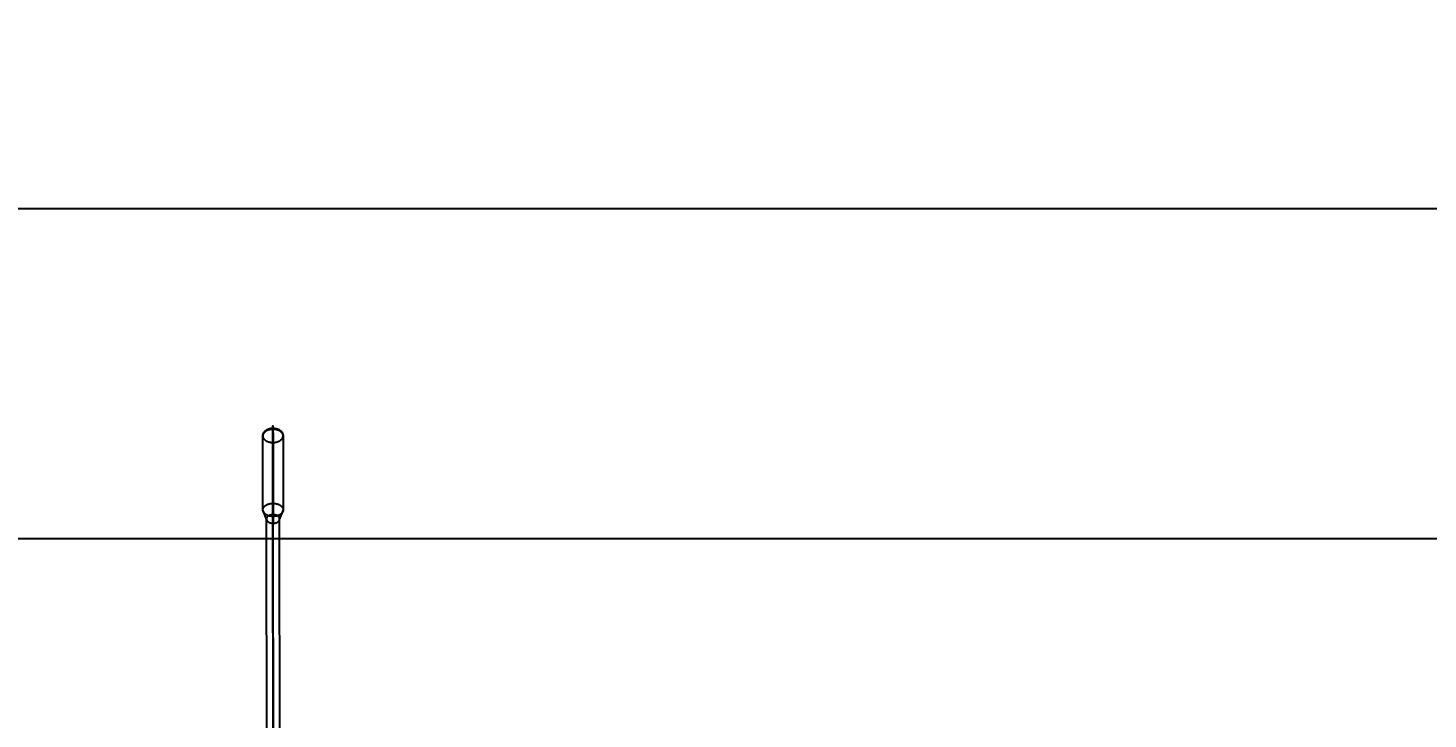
# Model space of a CAD drawing. Extents: x -912 to 8450, y -583 to 4401.
# Drawn here: x 1253.6 to 1667.2, y 4197.2 to 4401.1 of the extents above; entities that cross this region are included whole.
import ezdxf

# ---------------------------------------------------------------- set-up
doc = ezdxf.new("R2010")
doc.units = 0
doc.header["$MEASUREMENT"] = 0
doc.layers.get('0').update_dxf_attribs({"linetype": 'CONTINUOUS'})
doc.layers.add('2', color=7, linetype='CONTINUOUS')
doc.layers.add('6', color=7, linetype='CONTINUOUS')
doc.styles.get("Standard").update_dxf_attribs({"font": 'monotxt.shx'})
doc.dimstyles.new('DSTYLE1', dxfattribs={"dimtxt": 40, "dimasz": 53.333333, "dimexe": 4, "dimexo": 2, "dimgap": 2, "dimtad": 0, "dimtih": 1, "dimtoh": 1, "dimdec": 0, "dimzin": 3, "dimtxsty": 'STANDARD', "dimcen": 0.09, "dimazin": 3, "dimtp": 1, "dimtm": 1, "dimtfac": 1, "dimtdec": 4, "dimtofl": 0, "dimtmove": 0, "dimatfit": 3, "dimtolj": 1, "dimtzin": 0})

# ---------------------------------------------------------------- blocks, each defined once
blk = doc.blocks.new('_AH1')
at = {"color": 0, "linetype": 'CONTINUOUS'}
for p, q in [((-1, 0.166667), (0, 0)), ((-1, 0.166667), (-1, -0.166667)), ((0, 0), (-1, -0.166667)), ((0, 0), (-1, 0))]:
    blk.add_line(p, q, dxfattribs=at)
blk = doc.blocks.new('*D5')
at = {"layer": '2', "color": 1, "linetype": 'CONTINUOUS'}
for p, q in [((-513.93011, 2732.8714), (-513.93011, 4401.1407)), ((1992.8347, 2732.8713), (1992.8347, 4401.1407)), ((-513.93011, 4347.8074), (581.23245, 4347.8074)), ((1992.8347, 4347.8074), (794.56578, 4347.8074))]:
    blk.add_line(p, q, dxfattribs=at)
at = {"layer": '2', "color": 1, "xscale": 53.333333, "yscale": 53.333333, "zscale": 53.333333, "rotation": 180}
blk.add_blockref('_AH1', (-513.93011, 4347.8074), dxfattribs=at)
at = {"layer": '2', "color": 1, "xscale": 53.333333, "yscale": 53.333333, "zscale": 53.333333}
blk.add_blockref('_AH1', (1992.8347, 4347.8074), dxfattribs=at)
at = {"layer": '2', "color": 1, "linetype": 'CONTINUOUS'}
blk.add_text('2474', height=40, dxfattribs=at).set_placement((607.89912, 4327.8074))
blk = doc.blocks.new('*D6')
at = {"layer": '2', "color": 1, "linetype": 'CONTINUOUS'}
for p, q in [((-267.74259, 2296.8079), (-267.74259, 4303.6897)), ((1746.6474, 2296.8078), (1746.6474, 4303.6897)), ((-267.74259, 4250.3564), (570.51234, 4250.3564)), ((1746.6474, 4250.3564), (783.84567, 4250.3564))]:
    blk.add_line(p, q, dxfattribs=at)
at = {"layer": '2', "color": 1, "xscale": 53.333333, "yscale": 53.333333, "zscale": 53.333333, "rotation": 180}
blk.add_blockref('_AH1', (-267.74259, 4250.3564), dxfattribs=at)
at = {"layer": '2', "color": 1, "xscale": 53.333333, "yscale": 53.333333, "zscale": 53.333333}
blk.add_blockref('_AH1', (1746.6474, 4250.3564), dxfattribs=at)
at = {"layer": '2', "color": 1, "linetype": 'CONTINUOUS'}
blk.add_text('2059', height=40, dxfattribs=at).set_placement((597.17901, 4230.3564))

msp = doc.modelspace()

# ---------------------------------------------------------------- linework, layer by layer
at = {"layer": '2', "color": 4, "linetype": 'CONTINUOUS'}
for p, q in [((1322.9665, 4258.8814), (1322.9402, 4280.7136)), ((1328.9398, 4280.7625), (1328.9661, 4258.9303)), ((1324.0197, 4256.2088), (1322.9665, 4258.8814)), ((1326.2673, 3963.189), (1325.9498, 4257.478)), ((1328.9661, 4258.9303), (1327.9194, 4256.2406)), ((1326.3122, 3960.677), (1325.9945, 4254.9714))]:
    msp.add_line(p, q, dxfattribs=at)
at = {"layer": '2', "color": 3, "linetype": 'CONTINUOUS'}
for p, q in [((1325.9295, 4260.8325), (1325.9053, 4282.6661)), ((1325.9748, 4278.81), (1325.9991, 4256.9764)), ((1325.9447, 4257.4764), (1325.9295, 4260.8325)), ((1324.3463, 3961.9178), (1324.0197, 4256.2073)), ((1325.9991, 4256.9764), (1325.9899, 4254.9699)), ((1328.246, 3961.9513), (1327.9195, 4256.2386))]:
    msp.add_line(p, q, dxfattribs=at)
at = {"layer": '2', "color": 4, "linetype": 'CONTINUOUS'}
for points in [[(1322.9402, 4280.7136), (1322.9434, 4280.8232, -0.016699131), (1322.9538, 4280.9342, -0.015789085), (1322.9716, 4281.0469, -0.015436996), (1322.9969, 4281.1607, -0.015924062), (1323.0303, 4281.2752, -0.015998003), (1323.0718, 4281.3899, -0.015923789), (1323.1218, 4281.5043, -0.015725045), (1323.1801, 4281.6179, -0.015626611), (1323.2469, 4281.7302, -0.015361791), (1323.3221, 4281.8406, -0.015128268), (1323.4056, 4281.9486, -0.01477953), (1323.4971, 4282.0536, -0.014469533), (1323.5965, 4282.1551, -0.01409544), (1323.7032, 4282.2527, -0.013762393), (1323.817, 4282.3458, -0.013347321), (1323.9371, 4282.434, -0.012920277), (1324.0632, 4282.5168, -0.01263136), (1324.1946, 4282.5941, -0.01245708), (1324.3309, 4282.6654, -0.011836271), (1324.4706, 4282.7307, -0.010885166), (1324.6127, 4282.7895, -0.011469572), (1324.7596, 4282.842, -0.012915031), (1324.9118, 4282.8882, -0.0099773309), (1325.056, 4282.9276, -0.0043063954), (1325.1874, 4282.9599, -0.012824707), (1325.3543, 4282.9876, -0.021054795), (1325.6076, 4283.0132, -0.010674874), (1325.9373, 4283.0362, -0.0058515414)], [(1328.9398, 4280.7625), (1328.9355, 4280.8457, 0.017369028), (1328.9256, 4280.9293, 0.01680039), (1328.9097, 4281.0135, 0.016441489), (1328.8879, 4281.0979, 0.016546709), (1328.8601, 4281.1822, 0.016354555), (1328.8262, 4281.2662, 0.016018045), (1328.7861, 4281.3497, 0.015578409), (1328.7401, 4281.4323, 0.015177226), (1328.6879, 4281.5137, 0.014668216), (1328.63, 4281.5938, 0.014166264), (1328.5661, 4281.6721, 0.013610732), (1328.4968, 4281.7486, 0.013082684), (1328.422, 4281.8229, 0.012531848), (1328.3423, 4281.8949, 0.012006885), (1328.2575, 4281.9642, 0.011490843), (1328.1684, 4282.0308, 0.01100029), (1328.0749, 4282.0943, 0.010526872), (1327.9777, 4282.1548, 0.010065153), (1327.877, 4282.2119, 0.0096673454), (1327.7732, 4282.2658, 0.009289099), (1327.6666, 4282.3162, 0.0088887043), (1327.5579, 4282.3631, 0.0084656442), (1327.4473, 4282.4064, 0.0082890687), (1327.3342, 4282.4465, 0.0080448932), (1327.2176, 4282.4837, 0.0077936918), (1327.0974, 4282.518, 0.0077724793), (1326.9739, 4282.549, 0.0076755603), (1326.8473, 4282.5768, 0.007608062), (1326.7179, 4282.601, 0.0075246308), (1326.5862, 4282.6216, 0.0074819218), (1326.4524, 4282.6384, 0.007423581), (1326.317, 4282.6514, 0.0073951848), (1326.1804, 4282.6604, 0.0073617783), (1326.043, 4282.6654, 0.0073495736), (1325.9053, 4282.6662, 0.0073412246), (1325.7676, 4282.6631, 0.0073454133), (1325.6304, 4282.6559, 0.007362512), (1325.4942, 4282.6447, 0.007383122), (1325.3593, 4282.6295, 0.0074253699), (1325.2262, 4282.6106, 0.0074622452), (1325.0952, 4282.5878, 0.0075296029), (1324.9668, 4282.5615, 0.007580892), (1324.8412, 4282.5316, 0.0076735633), (1324.7188, 4282.4986, 0.0077498196), (1324.5999, 4282.4624, 0.0078561644), (1324.4847, 4282.4233, 0.0078855703), (1324.373, 4282.3814, 0.0081478326), (1324.2641, 4282.3363, 0.0084027874), (1324.1571, 4282.2876, 0.0085903417), (1324.0523, 4282.2355, 0.0090287232), (1323.9505, 4282.1799, 0.0094420697), (1323.8518, 4282.1211, 0.0098297312), (1323.7569, 4282.0591, 0.010247986), (1323.6657, 4281.994, 0.010741855), (1323.579, 4281.926, 0.011207197), (1323.4968, 4281.8554, 0.011647272), (1323.4196, 4281.7822, 0.012263183), (1323.3476, 4281.7066, 0.013035396), (1323.281, 4281.6289, 0.013272726), (1323.22, 4281.5497, 0.012967331), (1323.165, 4281.4693, 0.014696455), (1323.1158, 4281.3864, 0.017944896), (1323.0726, 4281.3005, 0.014485148), (1323.0357, 4281.219, 0.0058669329), (1323.0054, 4281.1449, 0.020398698), (1322.98, 4281.0497, 0.036307564), (1322.9583, 4280.904, 0.018733476), (1322.9402, 4280.7136, 0.010177542)], [(1322.9402, 4280.7136), (1322.947, 4280.6031, 0.024187952), (1322.9643, 4280.4911, 0.022548885), (1322.9925, 4280.3775, 0.021681145), (1323.0317, 4280.2629, 0.022116933), (1323.0829, 4280.1482, 0.021737198), (1323.146, 4280.034, 0.021060776), (1323.2214, 4279.921, 0.020146152), (1323.3086, 4279.8101, 0.019395843), (1323.4081, 4279.7021, 0.018415775), (1323.5189, 4279.5977, 0.017530214), (1323.6411, 4279.4977, 0.016559795), (1323.7735, 4279.4027, 0.015708721), (1323.9157, 4279.3136, 0.014848483), (1324.0665, 4279.2306, 0.014080638), (1324.2252, 4279.1547, 0.01335864), (1324.3902, 4279.0859, 0.012696438), (1324.5607, 4279.0248, 0.012117983), (1324.7352, 4278.9712, 0.011567145), (1324.9127, 4278.9257, 0.011107987), (1325.0919, 4278.8878, 0.010634091), (1325.2715, 4278.8578, 0.010309314), (1325.4507, 4278.8352, 0.0099760128), (1325.6282, 4278.82, 0.009654342), (1325.8031, 4278.8116, 0.0091988933), (1325.9748, 4278.8099, 0.009317621), (1326.1463, 4278.8144, 0.0093244638), (1326.3208, 4278.8257, 0.0092192444), (1326.4978, 4278.8437, 0.0096894262), (1326.6761, 4278.8693, 0.010028245), (1326.8546, 4278.9022, 0.010380029), (1327.0323, 4278.9429, 0.01072237), (1327.2081, 4278.9914, 0.011212813), (1327.3807, 4279.0477, 0.011700388), (1327.5489, 4279.1116, 0.01229194), (1327.7114, 4279.1832, 0.012874922), (1327.8673, 4279.2616, 0.013501115), (1328.015, 4279.3469, 0.014336889), (1328.154, 4279.4384, 0.015375915), (1328.283, 4279.5358, 0.015942317), (1328.4015, 4279.6375, 0.015916916), (1328.5085, 4279.7428, 0.018141353), (1328.6041, 4279.8533, 0.022187793), (1328.6876, 4279.9691, 0.018762326), (1328.7586, 4280.0797, 0.0087506512), (1328.8165, 4280.1811, 0.026055053), (1328.8646, 4280.3105, 0.047041725), (1328.9058, 4280.5069, 0.025553437), (1328.9398, 4280.7625, 0.014298634)], [(1322.9665, 4258.8814), (1322.9693, 4258.9919, -0.024229129), (1322.9826, 4259.1042, -0.022668292), (1323.0067, 4259.2182, -0.021868651), (1323.0418, 4259.3334, -0.022373773), (1323.0888, 4259.449, -0.022049163), (1323.1477, 4259.5642, -0.021408012), (1323.219, 4259.6783, -0.020511903), (1323.3023, 4259.7906, -0.019768682), (1323.3978, 4259.9002, -0.018780636), (1323.5048, 4260.0064, -0.017879459), (1323.6234, 4260.1084, -0.016884826), (1323.7523, 4260.2055, -0.016007477), (1323.8913, 4260.2969, -0.015117353), (1324.0391, 4260.3823, -0.014320423), (1324.1949, 4260.4607, -0.013568923), (1324.3574, 4260.5323, -0.012879191), (1324.5256, 4260.5961, -0.01227436), (1324.6982, 4260.6525, -0.011699307), (1324.874, 4260.7009, -0.011217408), (1325.0517, 4260.7417, -0.010722675), (1325.2302, 4260.7746, -0.010378845), (1325.4085, 4260.8002, -0.010028181), (1325.5855, 4260.8182, -0.0096897452), (1325.7601, 4260.8295, -0.009219248), (1325.9316, 4260.834, -0.0093243841), (1326.1032, 4260.8323, -0.0093176923), (1326.2781, 4260.8239, -0.0091988823), (1326.4557, 4260.8087, -0.0096540168), (1326.6348, 4260.7861, -0.0099760694), (1326.8145, 4260.7561, -0.010310483), (1326.9936, 4260.7182, -0.01063378), (1327.1711, 4260.6727, -0.011103433), (1327.3457, 4260.6192, -0.011568215), (1327.5161, 4260.558, -0.012135328), (1327.6812, 4260.4892, -0.012692203), (1327.8398, 4260.4133, -0.013291905), (1327.9906, 4260.3304, -0.014096907), (1328.1329, 4260.2412, -0.015102382), (1328.2653, 4260.146, -0.015644592), (1328.3874, 4260.0462, -0.015610631), (1328.4982, 4259.9427, -0.017787102), (1328.5977, 4259.8338, -0.021757096), (1328.6854, 4259.7194, -0.018411075), (1328.7604, 4259.6099, -0.0085929749), (1328.8218, 4259.5095, -0.025608542), (1328.8746, 4259.381, -0.046410333), (1328.9229, 4259.1853, -0.025333855), (1328.9661, 4258.9303, -0.014214949)], [(1328.9661, 4258.9303), (1328.9648, 4258.8471, -0.017391987), (1328.9579, 4258.7633, -0.016866991), (1328.945, 4258.6789, -0.016549462), (1328.9263, 4258.5942, -0.016694822), (1328.9015, 4258.5094, -0.016539016), (1328.8707, 4258.4249, -0.016230901), (1328.8336, 4258.3408, -0.015813833), (1328.7906, 4258.2575, -0.015428946), (1328.7414, 4258.1752, -0.014929679), (1328.6863, 4258.0943, -0.01443161), (1328.6253, 4258.0149, -0.013874667), (1328.5588, 4257.9373, -0.013341352), (1328.4867, 4257.8618, -0.012781574), (1328.4095, 4257.7885, -0.012245466), (1328.3273, 4257.7179, -0.01171633), (1328.2406, 4257.6499, -0.011211837), (1328.1495, 4257.5848, -0.01072357), (1328.0545, 4257.5228, -0.010246862), (1327.9559, 4257.464, -0.009834602), (1327.854, 4257.4084, -0.0094424213), (1327.7493, 4257.3563, -0.009027512), (1327.6423, 4257.3076, -0.0085903049), (1327.5333, 4257.2626, -0.008403152), (1327.4217, 4257.2206, -0.008147876), (1327.3064, 4257.1815, -0.0078855049), (1327.1876, 4257.1453, -0.0078561756), (1327.0651, 4257.1123, -0.007749854), (1326.9396, 4257.0824, -0.0076735769), (1326.8111, 4257.0561, -0.0075808976), (1326.6802, 4257.0334, -0.0075296116), (1326.547, 4257.0144, -0.007462254), (1326.4122, 4256.9992, -0.0074253759), (1326.2759, 4256.988, -0.0073831259), (1326.1388, 4256.9808, -0.0073625147), (1326.0011, 4256.9777, -0.0073454146), (1325.8633, 4256.9785, -0.007341224), (1325.7259, 4256.9835, -0.0073495716), (1325.5893, 4256.9925, -0.0073617751), (1325.454, 4257.0055, -0.0073951796), (1325.3202, 4257.0223, -0.007423573), (1325.1885, 4257.0429, -0.0074819138), (1325.0591, 4257.0671, -0.007524626), (1324.9325, 4257.0949, -0.0076080493), (1324.8089, 4257.1259, -0.0076755268), (1324.6888, 4257.1602, -0.0077724691), (1324.5721, 4257.1974, -0.0077937578), (1324.459, 4257.2375, -0.0080448562), (1324.3485, 4257.2808, -0.0082887256), (1324.2398, 4257.3277, -0.0084657011), (1324.1331, 4257.3781, -0.0088899162), (1324.0293, 4257.432, -0.0092887717), (1323.9286, 4257.4891, -0.009662579), (1323.8314, 4257.5496, -0.010066282), (1323.738, 4257.6131, -0.01054484), (1323.6488, 4257.6797, -0.010995751), (1323.5641, 4257.749, -0.01142314), (1323.4843, 4257.8209, -0.012024288), (1323.4095, 4257.8953, -0.012780734), (1323.3402, 4257.9719, -0.013015472), (1323.2764, 4258.0501, -0.012720564), (1323.2185, 4258.1295, -0.014425578), (1323.1663, 4258.2116, -0.017631614), (1323.12, 4258.2968, -0.014252375), (1323.0802, 4258.3776, -0.0057780841), (1323.0472, 4258.4513, -0.02010958), (1323.0184, 4258.546, -0.035927229), (1322.9914, 4258.6913, -0.01861231), (1322.9665, 4258.8814, -0.010132629)], [(1327.9194, 4256.2406), (1327.9166, 4256.2946, 0.017369028), (1327.9102, 4256.349, 0.016800377), (1327.8998, 4256.4037, 0.016441463), (1327.8857, 4256.4585, 0.016546669), (1327.8676, 4256.5134, 0.016354503), (1327.8456, 4256.568, 0.016017983), (1327.8195, 4256.6222, 0.015578339), (1327.7896, 4256.6759, 0.015177149), (1327.7557, 4256.7288, 0.014668134), (1327.718, 4256.7809, 0.014166181), (1327.6765, 4256.8318, 0.013610647), (1327.6315, 4256.8815, 0.013082599), (1327.5829, 4256.9298, 0.012531765), (1327.531, 4256.9766, 0.012006804), (1327.4759, 4257.0216, 0.011490765), (1327.418, 4257.0649, 0.011000216), (1327.3572, 4257.1062, 0.010526802), (1327.2941, 4257.1455, 0.010065087), (1327.2286, 4257.1827, 0.009667283), (1327.1611, 4257.2177, 0.009289041), (1327.0918, 4257.2505, 0.0088886497), (1327.0212, 4257.281, 0.0084655916), (1326.9493, 4257.3091, 0.0082890233), (1326.8758, 4257.3352, 0.0080448642), (1326.8, 4257.3593, 0.0077936713), (1326.7219, 4257.3816, 0.0077724607), (1326.6416, 4257.4018, 0.007675543), (1326.5593, 4257.4198, 0.0076080456), (1326.4752, 4257.4356, 0.0075246153), (1326.3896, 4257.449, 0.0074819073), (1326.3026, 4257.4599, 0.0074235678), (1326.2146, 4257.4683, 0.0073951723), (1326.1258, 4257.4742, 0.0073617669), (1326.0365, 4257.4774, 0.007349563), (1325.947, 4257.478, 0.0073412148), (1325.8575, 4257.4759, 0.0073454042), (1325.7683, 4257.4712, 0.0073625036), (1325.6798, 4257.464, 0.0073831142), (1325.5921, 4257.4541, 0.0074253629), (1325.5056, 4257.4418, 0.0074622389), (1325.4204, 4257.427, 0.007529597), (1325.3369, 4257.4099, 0.0075808869), (1325.2553, 4257.3905, 0.0076735587), (1325.1758, 4257.369, 0.0077498151), (1325.0985, 4257.3454, 0.0078561608), (1325.0236, 4257.3201, 0.007885568), (1324.951, 4257.2928, 0.0081478367), (1324.8802, 4257.2635, 0.0084028049), (1324.8106, 4257.2319, 0.008590364), (1324.7425, 4257.198, 0.0090287431), (1324.6764, 4257.1619, 0.0094420884), (1324.6122, 4257.1237, 0.00982975), (1324.5505, 4257.0833, 0.010248005), (1324.4913, 4257.041, 0.010741872), (1324.4349, 4256.9968, 0.011207211), (1324.3815, 4256.9509, 0.011647284), (1324.3313, 4256.9033, 0.012263193), (1324.2845, 4256.8542, 0.013035402), (1324.2412, 4256.8037, 0.013272727), (1324.2016, 4256.7522, 0.012967328), (1324.1658, 4256.7, 0.014696445), (1324.1338, 4256.6461, 0.017944877), (1324.1057, 4256.5902, 0.014485125), (1324.0817, 4256.5373, 0.0058669202), (1324.062, 4256.4891, 0.020398657), (1324.0455, 4256.4272, 0.036307466), (1324.0314, 4256.3325, 0.018733414), (1324.0197, 4256.2088, 0.010177505)], [(1324.0197, 4256.2088), (1324.0225, 4256.1547, 0.01736905), (1324.029, 4256.1004, 0.016800398), (1324.0393, 4256.0456, 0.016441483), (1324.0534, 4255.9908, 0.016546688), (1324.0715, 4255.936, 0.01635452), (1324.0935, 4255.8813, 0.016017998), (1324.1196, 4255.8271, 0.015578351), (1324.1495, 4255.7734, 0.01517716), (1324.1834, 4255.7205, 0.014668142), (1324.2211, 4255.6685, 0.014166186), (1324.2626, 4255.6175, 0.013610651), (1324.3076, 4255.5678, 0.013082601), (1324.3562, 4255.5195, 0.012531765), (1324.4081, 4255.4727, 0.012006803), (1324.4632, 4255.4277, 0.011490762), (1324.5211, 4255.3844, 0.011000212), (1324.5819, 4255.3431, 0.010526797), (1324.645, 4255.3038, 0.010065081), (1324.7105, 4255.2667, 0.0096672766), (1324.778, 4255.2316, 0.0092890342), (1324.8473, 4255.1989, 0.0088886422), (1324.918, 4255.1684, 0.0084655831), (1324.9898, 4255.1402, 0.0082890162), (1325.0633, 4255.1142, 0.0080448618), (1325.1392, 4255.09, 0.007793671), (1325.2172, 4255.0677, 0.0077724606), (1325.2976, 4255.0476, 0.0076755431), (1325.3798, 4255.0295, 0.0076080456), (1325.4639, 4255.0138, 0.0075246153), (1325.5496, 4255.0003, 0.0074819073), (1325.6365, 4254.9894, 0.0074235678), (1325.7245, 4254.981, 0.0073951723), (1325.8133, 4254.9752, 0.0073617669), (1325.9026, 4254.9719, 0.007349563), (1325.9921, 4254.9714, 0.0073412148), (1326.0816, 4254.9734, 0.0073454042), (1326.1708, 4254.9781, 0.0073625036), (1326.2594, 4254.9854, 0.0073831142), (1326.347, 4254.9952, 0.0074253629), (1326.4336, 4255.0076, 0.0074622389), (1326.5187, 4255.0224, 0.007529597), (1326.6022, 4255.0395, 0.0075808869), (1326.6838, 4255.0589, 0.0076735587), (1326.7634, 4255.0803, 0.0077498152), (1326.8406, 4255.1039, 0.0078561608), (1326.9155, 4255.1293, 0.0078855677), (1326.9881, 4255.1565, 0.0081478333), (1327.0589, 4255.1858, 0.0084027951), (1327.1285, 4255.2175, 0.0085903519), (1327.1966, 4255.2513, 0.0090287318), (1327.2628, 4255.2875, 0.0094420771), (1327.3269, 4255.3257, 0.0098297382), (1327.3886, 4255.366, 0.010247993), (1327.4478, 4255.4083, 0.01074186), (1327.5042, 4255.4525, 0.011207199), (1327.5576, 4255.4984, 0.011647273), (1327.6078, 4255.546, 0.012263182), (1327.6547, 4255.5951, 0.013035392), (1327.6979, 4255.6456, 0.013272718), (1327.7375, 4255.6971, 0.01296732), (1327.7733, 4255.7493, 0.014696439), (1327.8053, 4255.8033, 0.017944872), (1327.8334, 4255.8591, 0.014485124), (1327.8574, 4255.912, 0.0058669202), (1327.8771, 4255.9603, 0.02039866), (1327.8936, 4256.0221, 0.036307481), (1327.9077, 4256.1168, 0.018733427), (1327.9194, 4256.2406, 0.010177514)]]:
    msp.add_lwpolyline(points, format="xyb", dxfattribs=at)
at = {"layer": '2', "color": 3, "linetype": 'CONTINUOUS'}
msp.add_lwpolyline([(1325.9053, 4282.6661), (1325.9052, 4282.7735, -0.0001890717), (1325.9052, 4282.8777, -0.000196601), (1325.9053, 4282.9787, -0.000214072), (1325.9054, 4283.076, -0.0002486519), (1325.9057, 4283.1687, -0.0002883224), (1325.9061, 4283.2563, -0.0003355482), (1325.9065, 4283.3381, -0.0003985196), (1325.9071, 4283.4137, -0.0004843959), (1325.9077, 4283.4823, -0.000605534), (1325.9085, 4283.5438, -0.0007773863), (1325.9093, 4283.5973, -0.0010481017), (1325.9103, 4283.6427, -0.0014799384), (1325.9113, 4283.6794, -0.0022990909), (1325.9124, 4283.7075, -0.003980539), (1325.9136, 4283.7264, -0.0088710684), (1325.9149, 4283.7364, -0.032259214), (1325.9163, 4283.7371), (1325.9177, 4283.7289, -0.048243118), (1325.9192, 4283.7114, -0.010012596), (1325.9208, 4283.6857, -0.0042680408), (1325.9224, 4283.6519, -0.0025885437), (1325.924, 4283.6088, -0.001847103), (1325.9257, 4283.5559, -0.0009789469), (1325.9274, 4283.5014, -0.000351851), (1325.9289, 4283.4481, -0.0009000269), (1325.9308, 4283.3673, -0.001013148), (1325.9337, 4283.2279, -0.00038865), (1325.9375, 4283.0364, -0.0001895081)], format="xyb", dxfattribs=at)
at = {"layer": '2', "color": 4, "linetype": 'CONTINUOUS'}
msp.add_open_spline([(1325.9373, 4283.0362), (1326.8797, 4283.0439), (1327.8233, 4282.7689), (1328.5691, 4282.2042), (1328.9389, 4281.4845), (1328.9398, 4280.7625)], degree=5, dxfattribs=at)
at = {"layer": '2', "color": 3, "linetype": 'CONTINUOUS'}
msp.add_open_spline([(1325.9375, 4283.0364), (1325.9484, 4282.4306), (1325.9596, 4281.5416), (1325.9689, 4280.4919), (1325.974, 4279.5321), (1325.9748, 4278.81)], degree=5, dxfattribs=at)
at = {"layer": '6', "color": 6, "linetype": 'CONTINUOUS'}
for points in [[(1669.8543, 3731.2082, 0.0000002867), (1669.8543, 3731.9019, -0.000000066), (1669.8543, 3732.5957, -0.0000011311), (1669.8543, 3733.2894, 0.0000002603), (1669.8543, 3733.9832, 0.0000044636), (1669.8543, 3734.6769, -0.0000010272), (1669.8543, 3735.3707, -0.000017613), (1669.8543, 3736.0645, 0.0000040531), (1669.8543, 3736.7582, 0.0000695119)], [(1675.6128, 3629.7295, -0.0000002594), (1675.6733, 3629.0384, 0.000000059), (1675.7337, 3628.3473, 0.0000010247), (1675.7942, 3627.6562, -0.0000002357), (1675.8547, 3626.9651, -0.0000040434), (1675.9151, 3626.274, 0.0000009306), (1675.9756, 3625.5828, 0.000015955)], [(1669.8543, 3729.8207, -0.0000000727), (1669.8543, 3730.5144)], [(1675.4919, 3631.1117, 0.000000065), (1675.5524, 3630.4206)]]:
    msp.add_lwpolyline(points, format="xyb", dxfattribs=at)

# ---------------------------------------------------------------- dimensions: what is measured, and where the dimension line sits
at = {"layer": '2', "color": 1, "linetype": 'CONTINUOUS'}
for base, p1, p2, text, picture, middle in [((1992.8347, 4347.8074), (-513.93011, 2706.2047), (1992.8347, 2706.2047), '2474', '*D5', (687.89912, 4347.8074)), ((-267.74259, 4250.3564), (1746.6474, 2270.1411), (-267.74259, 2270.1412), '2059', '*D6', (677.17901, 4250.3564))]:
    dim = msp.add_linear_dim(base=base, p1=p1, p2=p2, text=text, dimstyle='DSTYLE1', override={"dimblk": '_AH1', "dimsah": 0}, dxfattribs=at)
    dim.commit()
    dim.dimension.update_dxf_attribs({"geometry": picture, "text_midpoint": middle, "dimtype": 128})

doc.saveas('drawing.dxf')
